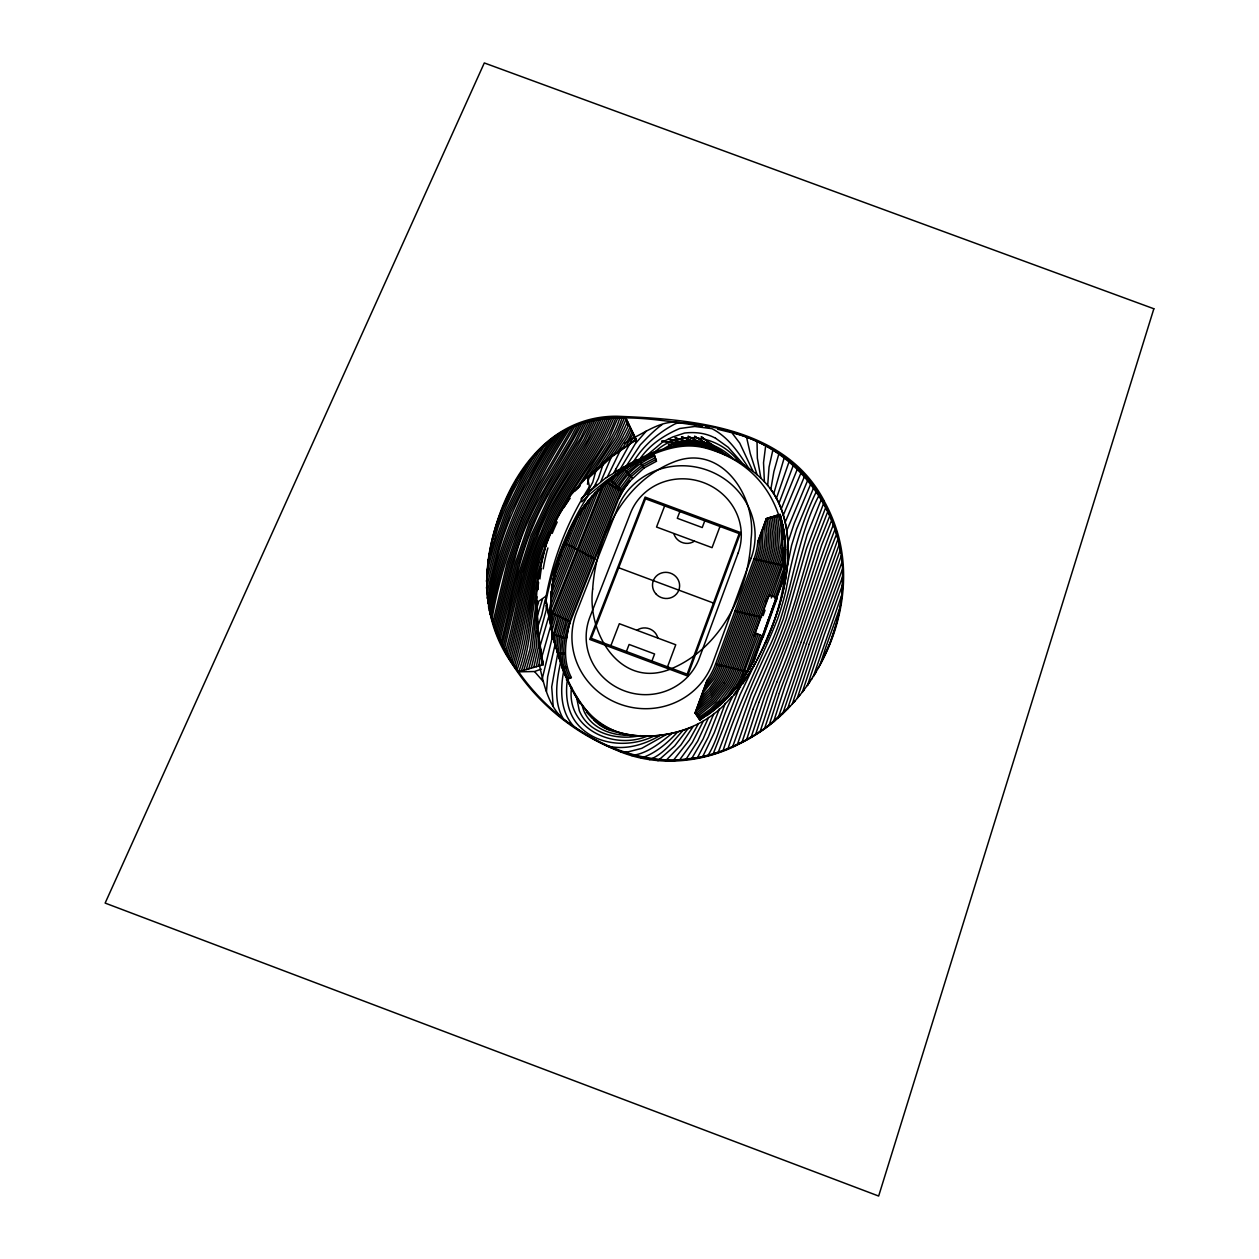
<?xml version="1.0" encoding="UTF-8"?>
<svg xmlns="http://www.w3.org/2000/svg" width="1259" height="1259" viewBox="0 0 1259 1259"><rect width="100%" height="100%" fill="white"/><g stroke="black" fill="none" stroke-linecap="round" stroke-linejoin="round"><path stroke-width="1.5" d="M550.513 612.803L550.624 609.545M784.986 552.559L785.207 547.885M785.223 549.994L785.065 554.448M537.058 600.574L537.971 631.027L543.164 664.768L518.378 671.834C463.8 606.822 486.163 509.029 539.167 450.439C579.171 405.304 644.529 417.831 697.124 425.4M759.869 536.287L759.067 546.217A76.059 72.251 16.7 0 1 755.683 559.421L717.3 664.422A77.444 74.91 15.7 0 1 711.162 677.185L705.134 685.683M486.777 584.569C487.485 510.824 532.148 415.423 616.989 416.257C691.758 419.184 785.348 426.282 824.377 501.239M550.529 610.584L550.655 607.326M785.207 552.119L784.986 556.557M550.576 608.349L550.718 605.091A171.177 164.126 22.9 0 1 564.095 544.754M550.639 606.13L550.812 602.872M784.986 558.445L785.097 556.336M537.782 627.863L536.082 648.448L531.298 668.151M571.586 687.241C565.511 728.568 614.124 750.868 648.039 735.775M550.734 603.911L550.938 600.653M487.233 569.162L486.997 591.573M538.758 637.416L538.128 648.18L533.785 667.443M842.098 592.596L842.712 570.673M550.844 601.708L551.08 598.45M767.691 485.439L769.044 467.105L772.963 449.589M545.777 601.44L546.17 596.058A341.22 323.453 36.8 0 1 589.401 486.761M785.27 560.224L784.53 567.903M551.001 599.489L551.269 596.231M537.703 589.511L538.285 582.366M553.944 642.641L554.605 634.804L559.767 616.627L611.685 485.407A13.471 12.732 11.2 0 1 613.243 482.606L623.205 469.214L632.081 463.816L624.92 469.922L614.597 483.802A11.756 11.111 11.2 0 0 613.227 486.257L561.404 617.366L556.321 635.307L555.219 648.448M556.761 650.824L558.036 635.795L563.041 618.106L614.785 487.091A10.056 9.505 11.2 0 1 615.95 484.998L626.164 471.259L640.044 459.944A119.762 113.908 -73.4 0 1 654.066 454.593L656.458 461.266L644.01 468.002L630.13 480.954A79.49 75.446 17.3 0 0 625.707 486.588L624.889 487.752A82.543 78.357 17.5 0 0 623.315 490.144L622.701 490.979L618.216 487.941M765.708 445.434L763.536 462.667L764.386 481.678M552.591 637.857L558.13 615.887L610.127 484.558A15.171 14.337 11.2 0 1 611.89 481.41L618.673 472.282M784.483 563.103L783.759 567.982M784.404 564.992L784.593 562.883M784.027 531.329L780.155 514.333L766.416 518.582L757.824 541.811L757.241 546.563A74.344 70.614 16.7 0 1 753.984 559.043L715.584 663.997A75.682 73.195 15.7 0 1 709.808 676.099L707.102 680.285L695.078 713.098L699.799 720.054L706.677 715.301C706.96 712.311 713.727 709.431 713.208 709.069M783.743 566.314L784.152 563.764M784.074 565.653L784.263 563.544M783.743 574.938L785.411 557.926L771.342 597.946M551.174 597.285L552.182 587.182M564.142 546.563L569.304 531.408L580.1 511.831M784.514 564.772L783.743 569.635M784.798 566.361L784.876 565.527M551.379 595.098L551.71 591.84M783.964 569.194L784.31 566.88M784.766 566.644L783.712 572.341M537.168 617.539L534.052 648.715L528.796 668.859M551.678 592.045L551.961 589.637M551.615 592.895L552.26 587.449M784.562 568.313L784.467 569.147M783.696 571.287L784.074 568.974M570.185 622.009L570.201 621.915A76.248 67.215 76.6 0 0 566.849 637.274A84.872 82.181 17 0 1 570.201 622.009L618.861 498.249L622.528 491.309L606.161 482.402L591.761 496.691L578.951 513.562A167.856 160.601 22.4 0 0 564.441 543.935A168.218 161.325 22.6 0 0 553.944 576.134L553.11 580.966M784.137 570.421L784.31 569.084A175.63 167.478 10.4 0 0 785.585 548.924A102.262 97.1 16.7 0 1 781.351 565.023L770.256 595.743M545.572 603.234A336.578 319.44 37.1 0 1 588.299 495.275L589.464 486.792L587.292 476.516L570.138 495.889L557.186 517.575L545.887 545.352L538.569 575.52A187.261 179.36 22.8 0 0 536.491 602.809L546.17 596.058M784.388 569.697L783.727 572.876M526.278 669.583L532.006 648.983L537.011 605.705M552.308 586.253L552.685 583.609M542.346 678.271L552.717 635.496M783.822 572.137L784.152 570.941M487.973 563.513C497.399 493.135 543.715 409.175 626.006 418.507L636.188 439.611L635.575 442.838M538.679 578.636L539.151 575.237M540.851 652.225L538.773 666.011M542.157 659.323L541.26 665.303M782.626 575.583L782.956 574.403M783.727 573.396L784.058 572.216M841.799 595.554L840.131 607.074L826.109 646.434A43.026 40.839 36.2 0 0 825.574 647.976L820.27 664.185M782.516 576.323L782.956 574.922M782.956 575.457L783.177 574.497M783.948 572.971L782.736 576.937M552.166 588.52L552.591 585.278M782.516 576.842L782.846 575.662M782.846 576.197L783.177 575.017M783.617 574.671L783.916 573.695M552.969 581.863L552.213 586.914L584.837 505.142L578.92 513.877A167.777 160.554 22.4 0 0 564.425 544.171A168.155 161.262 22.6 0 0 553.929 576.354M782.516 577.377L782.736 576.417M783.161 576.071L783.507 574.891M783.491 575.41L783.727 574.45M783.759 574.749L782.909 580.021M552.78 582.948L553.157 580.808A165.952 159.153 22.4 0 1 564.41 544.407A165.574 158.445 22.2 0 1 581.154 510.54L588.677 500.295L551.489 593.618M782.61 577.676L783.051 576.292M783.051 576.811L783.381 575.631M783.602 575.206L782.925 577.551M563.922 669.977C560.098 688.862 559.972 711.178 573.726 726.238M567.526 678.554C565.307 693.158 566.581 709.132 575.363 721.486C593.005 745.533 628.383 748.601 653.909 736.106L654.759 735.665M782.484 578.416L782.941 577.031M783.491 575.945L783.24 577.425M552.575 585.482L552.953 583.106M552.496 586.348L552.906 583.531M770.823 489.405L773.892 471.527L778.88 453.838M782.468 578.951L782.815 577.771M782.799 578.29L783.255 576.905M781.147 582.051L781.493 580.887M782.453 579.47L782.689 578.51M782.673 579.046L783.129 577.645M781.351 582.146L781.808 580.761M782.547 579.785L783.004 578.385M787.174 567.337L791.549 545.509L796.617 529.063L813.361 488.366M781.209 582.886L781.682 581.501M781.65 582.036L781.996 580.855M782.421 580.525L782.878 579.14M782.783 580.745L782.988 578.92M546.862 607.53L539.23 635.921M552.858 584.176L553.331 580.934M618.83 498.375L622.355 491.718M781.194 583.405L781.54 582.24M781.524 582.76L781.981 581.39M781.949 581.91L782.311 580.745M782.5 580.84L782.752 579.88M749.31 668.498L755.085 658.127L782.657 581.469L783.995 573.16L774.836 598.623M539.843 570.752C543.951 545.714 553.268 521.336 568.234 500.767M545.194 599.63L541.748 615.147L537.152 628.524M587.449 484.227L589.338 476.012M781.162 583.94L781.414 582.98M781.383 583.499L781.745 582.335M781.713 582.87L782.169 581.485M782.154 582.004L782.61 580.619M782.72 580.399L753.275 661.447M780.832 584.569L780.486 585.734L782.657 581.469M781.241 584.239L781.603 583.074M782.044 582.225L753.307 661.463L749.955 667.034M782.012 582.744L782.484 581.359M553.677 577.739L553.913 576.496M553.299 581.359L553.755 578.762M553.661 579.864L554.196 576.701M548.562 617.225L539.356 648.479M487.233 598.544L496.471 560.397C506.732 515.907 529.504 476.044 553.157 437.487M560.774 661.447C556.698 679.907 553.299 700.87 562.899 718.228M654.066 454.578L656.458 461.266M536.948 596.766L529.96 649.251L523.775 670.292M554.102 577.787L554.668 574.639M836.952 621.6L839.784 609.026M486.777 593.461L499.083 544.895L510.509 512.555L527.065 478.656L549.538 440.304M486.399 588.063L497.588 544.329L509.045 511.815L525.695 477.696L545.619 443.609M487.847 602.919C498.564 542.723 522.8 486.21 556.384 435.284M550.529 626.51L541.291 658.929M486.367 581.233L496.093 543.762L507.582 511.091L524.326 476.752L541.291 447.574M534.146 575.568L534.351 574.702M489.263 610.709C500.248 546.217 526.545 486.053 562.38 431.569M490.05 614.313C501.113 547.901 528.497 486.242 565.118 430.137M488.492 607.121C499.351 544.596 524.704 486.116 559.5 433.253M557.847 652.87L551.71 686.926L553.189 706.173M486.698 573.065L494.598 543.196L506.102 510.351L522.957 475.792L536.082 453.035M538.112 584.333C530.668 613.023 531.345 643.176 521.273 671.016M542.456 599.237L537.2 616.265M554.621 575.08L555.691 570.532M490.868 617.65C502.042 549.443 530.291 486.289 567.84 428.689M555.14 644.262L547.665 676.728L546.469 691.521M487.752 562.175L498.422 526.01L504.639 509.612L512.681 491.876L529.236 461.392M773.718 493.717L784.152 457.993M836.763 622.292L830.169 642.625L821.781 661.416M491.765 620.561C503.049 550.844 532.164 486.525 570.311 427.604M492.678 623.473L507.078 563.135L522.217 518.393L538.002 486.242L572.703 426.675M493.591 626.368L508.636 563.371L523.681 519.133L539.356 487.186L575.08 425.731M555.062 573.679L555.675 570.752M495.574 631.499L511.752 563.843L526.592 520.581L542.078 489.074L571.869 439.485L579.659 424.173M496.565 634.048L512.13 568.832A58.638 56.246 6.3 0 1 514.443 560.648C526.215 510.147 558.681 468.773 581.863 423.528M494.582 628.949L510.194 563.607L525.129 519.857L540.725 488.13L570.406 438.557L577.44 424.834M491.545 542.283L503.159 508.888L517.402 479.254M539.356 573.774C529.221 605.878 530.527 640.312 518.755 671.724M596.561 468.332L592.769 482.181L586.914 493.072M566.849 637.274C564.425 650.761 564.913 665.177 571.366 677.562L566.345 679.687M787.914 542.566L794.24 523.351L810.45 484.636M500.814 643.428C511.453 603.628 516.819 562.144 533.847 524.216C548.342 487.548 574.655 457.143 590.487 421.387M551.332 626.762L554.841 614.423L607.011 482.874A18.602 17.579 11.2 0 1 608.003 480.812L609.624 479.411A137.514 124.452 87.8 0 1 622.812 469.45L623.158 469.245M497.604 636.487L514.852 564.3L529.488 522.029L544.801 490.963L574.781 441.327L584.082 422.867M498.674 638.801L516.41 564.536L530.936 522.753L546.154 491.891L576.244 442.255L586.253 422.3M499.744 641.114L517.968 564.772L532.4 523.492L547.508 492.836L581.06 437.361L588.362 421.844M556.242 568.486L556.824 566.456M556.21 568.926L556.808 566.676M769.029 725.436L779.132 693.756M773.577 721.8L785.27 685.415L801.007 642.389M778.156 717.913L803.73 643.003M787.489 709.085L809.175 644.246M752.976 709.226L778.487 646.921A621.883 569.414 -12.1 0 0 785.348 629.453A583.971 537.231 -11.2 0 0 795.782 598.702L811.772 543.589L825.605 507.77M755.589 712.122L758.972 702.396M764.528 728.678L779.604 683.244C800.551 632.789 815.092 580.021 835.032 529.284M760.043 731.809L773.482 690.971M792.304 704.017L812.039 644.482L842.082 561.892M501.948 645.631L518.897 573.002L531.109 535.295L550.23 494.724L583.987 439.281L592.596 420.947M503.096 647.771L520.455 573.16L532.651 535.752L551.584 495.653L585.451 440.241L594.689 420.569M504.245 649.927L521.997 573.333L534.178 536.192L552.921 496.597L587.654 439.895L596.766 420.27M505.41 652.083C516.819 612.283 520.392 570.028 537.845 531.928C552.26 491.466 582.508 459.142 598.843 419.955M802.313 692.135L821.356 634.63L842.806 576.181M782.783 713.68L806.452 643.632M776.709 682.315C798.851 630.948 812.7 576.606 833.348 524.751M797.215 698.43L814.793 645.033L842.601 568.706M755.447 712.515L746.54 739.867M776.709 682.331L773.624 690.483M624.118 418.46L616.312 436.873L593.792 471.134M626.211 418.917L617.854 437.975L599.048 466.412M627.596 421.702L619.412 439.076L604.21 461.911M628.965 424.472L620.97 440.178L608.821 458.182M807.68 684.833L824.141 635.04L842.601 584.727M621.883 418.413C614.911 440.178 600.039 457.914 587.827 477.114M813.503 675.989L841.925 594.437M557.422 564.662L558.083 562.427M557.375 565.102L558.036 562.867M751.072 737.365L765.031 695.393L783.853 648.527A906.37 800.582 -16.6 0 0 794.681 619.696L818.145 545.415L829.744 515.97M755.557 734.642L767.817 697.061L797.514 619.869L821.639 545.257L831.648 520.25M776.425 498.359L788.952 462.006M540.111 648.086L536.287 666.735M741.992 742.243L752.866 709.541M513.09 664.185C526.026 620.498 527.568 573.128 548.279 531.424C563.969 490.931 595.444 458.764 611.339 418.901M514.38 666.2C527.694 622.182 528.544 574.198 549.711 532.132C565.574 491.325 597.506 459 613.416 418.775M515.655 668.199C528.859 628.446 528.151 584.727 545.777 545.855M506.669 654.129C517.779 615.462 521.257 574.497 537.247 537.089C552.103 494.567 583.735 460.637 600.905 419.656M507.959 656.144C519.699 615.258 522.768 571.555 541.071 532.447C555.801 491.608 586.836 459.173 602.982 419.436M509.234 658.158C521.305 615.509 524.515 569.934 543.951 529.268C559.311 489.83 589.385 458.119 605.075 419.294M510.524 660.157C522.831 617.162 525.554 571.004 545.399 529.976C560.885 490.207 591.384 458.323 607.168 419.168M511.815 662.171C524.405 618.83 526.577 572.074 546.831 530.7C562.443 490.569 593.398 458.528 609.246 419.042M806.468 643.554L840.398 549.742M809.207 644.152L841.342 555.628M801.023 642.373L838.006 538.978M803.746 642.956L839.312 544.187M537.294 606.224L538.553 602.589M615.494 418.633C604.1 450.486 579.691 475.745 564.536 506.039M617.571 418.507L608.742 438.856L575.111 491.01M619.648 418.381C612.362 441.437 596.31 460.054 583.641 480.497M541.575 561.734C528.481 595.995 529.787 633.576 517.764 667.789L517.087 670.181M695.078 713.098L707.102 680.285M756.454 634.001L743.188 670.795A104.135 100.673 15.8 0 1 735.303 687.493L734.595 688.673A177.063 169.839 9.1 0 0 748.428 669.505L748.601 669.221M763.096 615.635L765.047 610.206M758.186 634.41L741.11 680.332L741.614 679.655M746.666 671.661L759.932 634.819M773.718 596.53L784.782 565.779M761.081 636.849L750.175 666.703M761.868 637.495L753.118 661.841L754.33 659.511M764.528 630.192L766.526 624.637M780.596 585.529L767.077 622.985L769.17 619.003M760.31 642.232L763.379 636.409L777.275 597.757L769.186 595.271L766.07 601.566M754.094 635.889L769.186 595.271M746.587 671.834L746.131 673.093M719.456 708.833L708.361 736.814L697.517 757.588L673.061 760.719M757.824 541.811L766.353 518.739L771.877 517.717M725.294 703.325L714.278 732.691L702.868 756.344M732.722 746.54L751.056 694.905L773.12 645.332L783.35 618.987L807.161 534.745L821.12 499.823M737.381 744.462L753.685 697.407L775.796 646.135A529.063 489.893 -9.8 0 0 786.183 619.16L806.452 548.719L823.496 503.71M758.972 702.38L781.162 647.724A742.716 669.851 -14.4 0 0 791.848 619.507L814.636 545.588L827.667 511.862M798.3 641.775L828.013 555.848L836.668 533.91M778.928 503.395L793.123 465.846M798.285 641.807L779.242 693.379M667.506 666.845L675.753 644.765L619.334 623.709L610.867 645.694M719.975 526.482L712.059 547.665L656.537 527.033L664.658 505.913M651.926 661.022L654.586 653.988L629.107 644.466L626.415 651.501M704.772 520.833L702.239 527.552L677.295 518.283L679.86 511.563M713.932 713.475L703.167 738.86L691.726 758.563M740.827 685.415C723.201 704.647 721.753 732.785 708.392 754.802L708.235 755.101M828.123 647.661C840.146 618.94 845.592 587.135 841.421 556.148M753.7 666.184C776.016 625.109 792.651 577.881 786.812 530.527L807.444 480.907M603.864 462.037L598.403 478.436L594.091 486.761M592.234 496.172L551.049 599.583A169.194 162.238 22.7 0 1 564.205 544.565A168.879 161.624 22.5 0 1 592.171 496.125M550.812 605.044L595.586 492.537M550.734 610.127L598.78 489.279A172.861 165.464 23 0 0 564.693 542.991M602.306 486.068L550.781 615.667L550.734 614.565M553.441 578.983L580.194 511.673M781.241 508.935L797.12 469.67M723.201 750.317C737.255 704.694 760.168 662.832 777.684 618.641A330.015 312.201 -1.5 0 0 785.946 590.408C792.163 556.588 801.039 523.225 816.068 492.159M728.017 748.523C739.899 712.94 753.7 678.113 770.445 644.529C792.714 596.986 794.555 542.834 818.696 495.952M633.261 433.458L626.4 445.702M634.3 435.63L630.271 443.184M634.095 440.823L635.323 437.802M630.161 426.927L625.534 436.401L613.511 454.641M631.2 429.114L627.155 437.565L617.681 451.525M632.223 431.286L628.776 438.746L622.119 448.519M708.612 717.473L697.675 741.158L685.903 759.492M800.755 473.431L783.334 515.12M785.207 522.202L804.186 477.177M766.416 518.582L765.85 519.92L767.455 519.621M765.441 643.05C783.428 601.298 797.215 552.371 780.863 507.896C765.236 466.554 719.078 451.068 681.497 436.747L711.351 448.755L688.028 436.243L716.528 450.643L694.543 436.212L721.69 452.831L701.216 436.7L726.758 455.254L707.511 447.59L668.293 439.234L706 447.181L674.918 437.754L700.429 445.985C682.331 442.822 664.012 447.811 647.394 454.829M739.694 686.847L713.286 753.59M822.945 659.008L827.793 648.479M718.338 752.064L740.024 694.779L754.471 664.579M616.029 468.82L630.759 442.145M698.257 723.972L689.397 739.977L673.172 760.609C586.017 760.719 493.135 678.16 486.95 590.251M703.388 720.966L692.387 742.354L679.482 760.106M612.33 454.656L600.889 481.473M699.799 720.054L703.907 715.71M756.942 660.094L760.027 653.925A311.445 295.298 -0.9 0 0 768.305 635.024C800.519 564.174 791.533 470.976 705.103 447.952A61.974 58.575 16.6 0 0 688.028 445.969C669.379 446.378 651.863 454.121 635.543 462.557A264.846 255.152 32.2 0 0 606.208 480.765L588.346 495.306A112.444 107.566 16.3 0 0 581.831 501.916M774.852 602.447L777.275 597.757M818.035 668.372L822.143 660.66M616.013 468.852L614.046 472.44M755.085 658.127L750.474 666.515M752.378 663.178L754.708 658.819M693.127 726.506L680.883 744.998L665.618 760.845M752.001 663.855L753.165 661.573M751.623 664.516L753.779 660.503M620.593 468.49L635.339 443.672L646.434 430.924M753.401 661.18L750.868 665.854M752.677 667.695L756.155 661.636M621.379 448.235L607.515 476.72M756.108 661.715L742.731 683.857M815.045 673.534C840.729 631.75 851.556 579.156 837.188 531.534M750.096 667.176L751.167 665.224M749.703 667.837L751.859 663.855M750.773 665.665L751.733 664.06M750.584 666.121L751.466 664.532M749.105 668.797L751.072 665.193M748.916 669.159L749.404 668.324M748.523 669.819L750.474 666.231M813.345 676.256L816.367 671.252M633.828 461.219C643.695 445.245 658.347 432.766 674.903 423.953L679.183 422.473C735.775 426.549 796.349 449.148 823.622 502.719M748.806 669.206L750.285 666.515M748.114 670.48L749.105 668.718M627.155 464.713L640.343 444.789L645.977 438.982A160.837 152.197 23.3 0 1 658.787 427.084L662.108 424.566M723.831 682.945L711.477 698.855L695.771 711.555L700.429 718.747M747.72 671.126L749.876 667.191M749.546 667.711L747.201 671.897M748.287 669.977L749.467 667.837M747.311 671.787L748.397 669.552A164.441 157.91 10.3 0 1 726.899 697.36M752.63 667.774L745.092 679.498M623.315 490.144L625.093 487.438M811.347 679.451L815.801 672.432M748.507 669.41L747.972 670.229M746.288 673.423L747.5 671.425L745.359 674.871M746.414 673.014L748.192 669.898A151.867 145.981 11.5 0 1 711.429 710.942M747.877 670.402L747.216 671.409M744.95 675.375L747.012 671.739L715.584 663.997L720.825 665.948M743.644 677.358L746.036 673.738M746.933 671.865L744.478 675.595M746.618 672.353L740.449 681.638M743.455 677.72L744.761 675.737M744.022 676.65L745.816 673.738M748.932 673.754L740.937 685.258M807.428 685.242L812.102 678.365M807.161 685.604L810.292 680.993M744.604 675.564L741.929 679.514M742.228 679.514L744.51 675.737M687.996 728.662L674.698 745.957L657.938 760.751M740.969 681.292L743.078 677.909M625.298 487.17L630.13 480.954M640.689 457.898C650.242 444.317 664.61 434.953 679.766 428.501L694.811 426.471L711.964 428.689C728.568 437.109 738.718 452.831 748.68 468.191M739.694 683.055L741.63 680.049M740.685 686.674L734.296 695.015M803.273 690.908L808.168 684.172M738.954 683.747L740.827 680.914M738.404 684.802L740.166 682.173M739.521 682.677L736.657 686.485M737.444 685.825L739.426 682.85M737.082 686.533L738.687 684.282M802.408 692.009L803.824 690.168M735.996 687.729L737.916 684.943M735.728 688.248L737.255 686.186M798.914 696.432L804.013 689.853M735.177 688.358L736.83 686.139M734.532 689.586L736.468 686.847M735.823 688.075L732.943 691.616M735.508 687.587L728.788 695.157M735.461 687.839L732.061 692.23M733.037 691.443L734.894 688.893M576.543 489.735L580.1 485.565A215.494 198.072 72.2 0 0 577.928 488.224M794.335 701.814L799.638 695.393M731.51 693.268L733.399 690.75M734.044 689.523L730.96 693.158M732.25 691.883L733.855 689.869M793.988 702.176L794.712 701.357M730.425 694.213L732.329 691.71M730.063 694.905L731.794 692.749M682.834 730.598C672.951 741.394 663.698 754.078 649.597 759.649M677.547 732.093C667.459 743.046 655.624 753.291 641.319 758.06M795.043 700.775C770.288 730.157 735.051 750.018 697.517 757.603M729.291 695.125L731.149 692.812M728.851 695.991L730.692 693.693M728.583 696.51L730.236 694.559M703.545 690.058L712.736 677.909A79.223 76.61 15.7 0 0 719.015 664.831L757.383 559.783A77.806 73.903 16.7 0 0 760.845 546.28L761.553 531.817M731.684 696.605C705.26 729.653 659.763 743.046 619.192 732.612C566.361 713.932 555.093 648.243 545.902 599.725C552.67 642.121 563.686 688.028 594.578 719.629C621.411 741.158 660.692 739.159 691.317 727.387M587.544 477.916L596.53 468.379M728.048 696.196L729.653 694.433M727.686 696.888L729.48 694.779M727.246 697.738L729.118 695.472M728.662 696.337L725.53 699.642M728.662 695.298L725.672 698.32L733.399 687.288A102.341 98.942 15.8 0 0 741.441 670.37L779.62 564.662A100.5 95.416 16.7 0 0 784.027 547.193L784.908 538.222L785.537 547.838M600.622 487.768L601.865 486.304M601.723 486.871L600.354 488.051A173.789 166.377 23.1 0 0 564.599 543.432M588.315 476.642L606.46 459.976L624.086 447.197M601.739 486.635L603.628 484.967M726.412 697.927L728.143 696.022M725.971 698.792L727.875 696.542M725.609 699.469L727.419 697.407M589.196 477.523L612.236 456.466L636.188 439.611L626.006 418.507L628.115 425.432M790.227 706.016L768.808 725.153A175.961 169.76 -15.7 0 1 737.554 744.132C634.489 799.04 503.631 702.27 487.501 597.222M602.573 485.801L604.273 484.117M601.959 487.485L603.785 485.675M726.632 697.392L725.892 698.1M582.177 497.777L605.972 477.728M724.885 699.847L726.238 698.273M725.876 698.965L723.343 701.751M725.231 699.17L726.585 697.58M702.16 693.882L714.309 678.632A80.985 78.326 15.7 0 0 720.73 665.256L759.083 560.161A79.537 75.556 16.7 0 0 762.624 546.343L763.033 527.726M726.113 697.879L714.719 708.534M604.1 484.495L604.839 483.566L553.205 613.684L551.08 623.095M604.588 484.038L610.111 479.128A165.574 158.382 22.4 0 1 613.542 476.154L610.536 480.214A16.886 15.958 11.2 0 0 608.569 483.724L556.494 615.163L551.788 631.672A165.527 158.886 22.7 0 1 551.426 628.241L551.08 623.362M725.499 698.651L722.76 701.767M725.153 699.343L722.414 702.459M724.791 700.02L722.241 702.79M605.925 482.968L601.078 487.752A174.891 167.447 23.2 0 0 592.863 496.565M606.523 482.181L608.003 480.812L606.161 482.402M605.626 483.897L607.499 482.134M723.107 701.09L724.397 699.705M721.989 702.113L723.296 700.744M723.028 701.263L717.677 706.818M722.682 701.94L719.991 704.835M721.124 703.812L722.32 702.632M778.959 717.221L780.061 716.214M701.043 697.203L709.1 688.862L715.899 679.341A82.764 80.025 15.7 0 0 722.446 665.681L760.798 560.538A81.284 77.192 16.7 0 0 764.402 546.422L765.236 535.264L764.402 524.216M722.162 701.782L716.686 707.464M720.589 703.639L721.895 702.286M609.387 480.419L629.878 465.122M609.907 480.167L614.03 476.642M721.029 702.79L712.924 710.643M719.188 705.15L720.51 703.812M615.62 471.401L647.567 454.751L662.926 441.799L672.636 437.015L684.613 433.033C695.173 431.821 706.031 433.017 715.521 438.242M655.168 451.824C679.183 428.532 719.125 435.441 738.813 461.754M719.865 703.797L717.268 706.283M719.094 705.323L716.513 707.794M611.921 478.64L613.983 476.893M611.874 478.892L613.951 477.145M596.892 484.416L583.389 496.487A106.008 100.248 50.5 0 0 580.997 499.068M711.162 710.595L722.398 699.532L731.794 686.564A100.547 97.211 15.8 0 0 739.71 669.945L777.905 564.284A98.753 93.748 16.7 0 0 782.232 547.13L782.689 524.232L784.388 533.659M699.768 700.492L709.557 690.939L717.473 680.065A84.526 81.741 15.7 0 0 724.177 666.105L762.498 560.9A83.015 78.845 16.7 0 0 766.18 546.485L767.014 533.643L765.645 520.691M717.425 705.717L714.467 708.093M717.189 706.441L711.713 711.571M715.332 708.754L716.591 707.621M774.678 720.903L768.163 726.128A175.536 169.383 -15.8 0 1 736.971 745.06M716.34 706.74L708.014 714.262M616.139 474.926L618.279 473.258M616.092 475.178L620.404 471.889M715.143 707.684L706.755 715.143M714.64 708.707L709.258 713.381M698.698 703.466L709.95 693.064L719.062 680.789A86.304 83.456 15.7 0 0 725.892 666.53L764.197 561.278A84.762 80.497 16.7 0 0 767.959 546.563L768.777 532.463L767.03 518.393L772.255 516.772M663.273 449.133C684.628 434.087 714.97 440.571 732.88 458.402M666.609 734.375L641.712 748.365L628.21 751.812L620.53 751.749M672.149 733.352C660.031 742.841 647.472 753.763 631.514 755.51M618.185 473.762L620.357 472.141M712.641 709.73L707.007 714.64M697.974 706.079L710.627 694.826L720.652 681.497A88.083 85.171 15.7 0 0 727.608 666.955L765.913 561.656A86.509 82.15 16.7 0 0 769.737 546.626L770.571 532.242L768.761 517.858L777.684 516.221M711.492 710.469L707.243 714.152M620.435 471.637L627.139 467.042M710.249 711.382L707.495 713.648M708.99 712.264L700.744 718.086M706.378 713.995L707.81 713.003M700.508 718.59L707.574 713.475M707.338 713.979L700.272 719.078L695.613 711.933M700.114 719.408L707.086 714.482M706.928 714.813L699.878 719.896L695.236 712.767M622.591 470.315L638.754 460.526L629.484 465.279M696.715 708.974L710.894 697.03L722.241 682.221A89.861 86.887 15.7 0 0 729.339 667.38L767.628 562.033A88.256 83.802 16.7 0 0 771.515 546.705L772.365 532.022L770.508 517.307L777.826 515.749M605.831 477.838L636.912 459.614M698.934 715.427L715.537 701.971L728.599 685.116A96.99 93.764 15.8 0 0 736.247 669.096L774.474 563.528A95.243 90.428 16.7 0 0 778.66 546.988L779.557 531.141L777.511 515.151L779.998 514.695M636.188 439.611L609.639 457.505L587.103 477.838A232.049 213.479 71.5 0 1 588.252 476.563M634.615 437.377C648.259 430.373 663.21 420.144 679.262 422.489M652.414 455.113L640.154 461.738L627.407 472.597L617.303 486.21A8.357 7.884 11.2 0 0 616.328 487.941L564.677 618.83L559.736 636.299L558.351 652.854L559.122 658.52M634.206 464.02L635.166 463.517M660.77 735.099C644.608 744.683 625.046 750.726 606.382 745.69M636.755 462.698L637.731 462.21M672.416 446.756C689.853 439.312 710.564 443.687 725.64 454.719M639.32 460.29L644.01 468.002L641.02 464.146M737.019 745.123C699.611 763.741 654.255 767.061 615.745 749.86C599.693 743.219 584.664 734.28 570.642 724.082C549.569 712.358 544.171 686.234 539.277 664.579M647.567 454.751L657.938 450.753M541.197 669.127L534.524 671.519L518.378 671.834M567.337 678.979L571.366 677.562M562.443 668.34L567.164 667.16L562.112 667.884L565.37 675.973M667.789 447.763L682 445.261L694.606 445.23L661.62 441.185L688.484 444.978L668.45 444.443L682 445.261M640.705 735.602C624.196 739.033 606.067 737.082 592.092 727.088A38.887 37.99 13.3 0 1 579.313 710.721L576.307 696.164M684.802 445.135L697.171 444.931L715.427 450.234M559.846 653.578L565.307 653.468L557.202 652.744M632.27 734.941C612.016 736.924 587.087 727.277 582.24 705.591M633.371 735.948L629.217 735.366M620.278 732.754C609.167 731.306 597.663 726.175 591.4 716.544M698.839 425.699L702.27 426.282M560.664 637.259L566.566 638.297L552.072 634.064L552.245 635.449A125.16 106.826 68.2 0 0 552.701 638.47M705.701 426.895L709.116 427.525M623.063 734.233L625.109 734.658M784.861 565.795L753.984 559.043L757.603 560.381M717.614 429.256L731.007 432.529M761.569 617.225L734.957 611.04L738.529 612.378M732.659 433.017C790.306 446.662 834.528 500.248 841.689 558.319M550.639 615.179L551.017 621.915M565.763 620.026L570.39 621.505L550.844 612.629L550.734 611.402A155.455 136.255 79.1 0 1 564.032 543.321M617.492 489.436L622.528 491.309M591.4 557.564L595.019 558.917L564.677 542.897M618.704 567.746L713.491 603.045M755.589 632.962L763.379 636.409M715.584 438.258L728.206 447.291L743.99 464.98M596.672 722.084L593.493 719.424M628.76 474.926L632.348 477.948L623.882 468.789M609.624 479.411L622.701 490.979M731.227 431.9L739.741 443.074L753.024 471.417M591.966 718.008L586.285 711.964M543.447 681.796L534.745 671.787M695.771 711.587L700.885 717.787M769.753 487.925C779.132 500.295 784.499 515.293 786.812 530.527M700.822 717.929L700.004 716.717L710.17 709.242L718.983 700.807L730.204 685.84A98.769 95.495 15.8 0 0 737.979 669.52L776.189 563.906A96.99 92.096 16.7 0 0 780.438 547.051C782.878 536.523 780.092 523.65 780.108 514.459L781.036 519.164M700.665 718.26L697.879 714.136L714.183 700.933L727.01 684.392A95.196 92.049 15.8 0 0 734.516 668.655L772.758 563.151A93.496 88.775 16.7 0 0 776.866 546.91L777.747 531.361L775.764 515.686L779.888 514.931L780.926 519.4M700.586 718.417L696.809 712.862L712.83 699.894L725.42 683.668A93.418 90.318 15.7 0 0 732.785 668.23L771.043 562.773A91.75 87.123 16.7 0 0 775.088 546.847L775.953 531.581L774.017 516.237L779.777 515.167L780.171 516.583M695.456 712.264L700.193 719.251M695.377 712.421L700.035 719.566M580.084 703.718L573.774 693.095M567.211 679.844L572.924 691.616M653.909 455.317L655.829 459.519L643.05 466.444L631.121 476.61L621.348 489.798A3.242 3.069 11.2 0 0 620.97 490.459L569.587 621.033C563.119 639.273 560.585 660.346 569.808 678.097M563.245 670.307L566.55 678.255M568.234 678.648C558.823 660.503 561.325 638.942 567.951 620.309L619.428 489.625A4.942 4.674 11.2 0 1 619.995 488.602L629.878 475.272L642.09 464.87L655.215 457.772L654.019 454.798A127.883 122.06 19.1 0 0 629.295 466.05M746.477 436.857L750.301 453.744L757.068 474.722M780.501 515.86L781.823 521.761M780.076 516.819L780.706 519.873M779.966 517.056L780.234 518.708M836.401 532.935L839.627 545.509M781.147 518.928L781.933 523.665M587.701 492.505L588.346 495.306M781.272 520.817L781.823 523.901M781.052 521.289L781.603 524.373M781.933 521.525L782.154 523.193M781.178 523.177L781.493 524.61M781.068 523.414L781.398 524.846M782.264 522.957L782.453 524.625M782.044 523.429L782.799 527.962M772.412 517.449L774.175 532.321L773.294 546.768A90.003 85.455 16.7 0 1 769.328 562.395L731.07 667.805A91.639 88.602 15.7 0 1 723.831 682.945M782.563 524.389L782.752 526.057M782.862 525.821L783.019 527.49M782.421 526.766L782.956 529.63M783.129 527.253L783.287 528.922M782.909 527.726L783.192 531.062M782.579 528.418L782.736 530.086M782.374 528.89L782.626 530.322M840.068 547.885L840.965 552.937M760.877 478.105L757.351 458.213L757.021 441.185M783.381 528.686L784.042 538.522M783.177 529.158L783.413 530.606M782.846 529.866L783.082 531.298M552.701 639.084L552.024 634.552M783.633 530.133L784.263 538.065M783.853 530.653L784.813 537.026M545.902 605.154L546.437 608.994M561.86 666.027L560.098 653.012L561.451 636.802L566.314 619.57L617.886 488.775A6.641 6.279 11.2 0 1 618.657 487.406A79.097 75.021 16.8 0 1 654.586 456.026M784.215 533.076L784.845 537.357M552.04 633.781L551.883 632.537A155.219 134.43 75.6 0 1 551.159 624.275L550.986 622.528M784.263 534.461L784.483 537.593M783.712 535.626L783.885 537.074M783.775 537.294L783.822 538.978M784.609 536.318L784.908 537.908M841.925 560.318L842.397 565.212M784.593 537.373L784.672 539.702M784.373 537.829L784.562 539.922M551.222 628.745L550.812 620.86M551.206 628.933L550.875 622.576M537.53 634.3L537.278 630.995L537.467 632.868M551.237 625.959L551.064 623.677M784.782 539.466L785.097 548.121M537.388 622.229L539.371 642.893L543.164 664.768L538.852 640.233L536.963 612.944M550.97 621.663L551.017 622.513M550.86 618.798L550.986 621.442L550.875 620.246M537.168 618.515L537.278 620.372M550.75 619.79L550.86 622.764M550.702 620.183L550.812 623.378M550.687 621.647L550.765 616.155M550.812 617.744L550.907 619.554M550.797 617.209L550.812 618.279M550.639 620.357L550.513 615.242M550.655 617.004L550.671 620.593M550.75 616.58L550.781 617.964M550.75 615.635L550.734 612.96M550.75 614.219L550.718 615.682M550.734 613.857L550.734 612.803M550.608 614.219L550.576 617.807M550.734 613.322L550.765 614.833M550.624 614.014L550.655 616.296M536.838 612.016L536.885 615.336M550.608 611.78L550.529 615.037M536.57 612.267L536.586 614.235M609.136 729.685A59.22 57.646 15.7 0 1 598.324 723.358M694.48 541.134A13.267 12.606 16.9 0 1 673.895 533.737M637.148 630.082A13.534 13.094 15.9 0 1 657.89 638.093M824.283 501.287A175.505 161.844 -2.5 0 1 837.125 531.55M823.543 502.766A175.08 161.498 -2.5 0 1 836.338 532.966M745.234 675.029A150.214 144.47 11.5 0 1 706.928 715.631M782.531 547.539A163.623 142.755 45.7 0 1 782.453 560.822M744.714 677.641A166.031 163.009 60.8 0 1 736.484 688.421M550.498 615.132A173.238 166.141 23.3 0 1 555.455 571.822M639.005 461.565A133.722 127.726 19.5 0 1 652.902 455.915M551.206 629.343A171.287 164.378 23.3 0 1 550.765 622.922M552.213 533.391A170.28 156.824 70.6 0 1 557.202 522.06M543.62 546.312A163.875 155.455 53.6 0 1 549.113 531.849M624.59 443.341A287.021 246.733 -80.9 0 1 635.181 437.062M563.654 507.802A192.58 177.975 69.4 0 1 570.201 498.218M555.14 520.817A179.423 166.471 67.2 0 1 562.962 507.283M543.227 568.863A184.601 167.431 72.2 0 1 547.901 547.948M539.906 578.983A224.432 212.991 56.5 0 1 541.354 568.36M537.798 589.763A235.874 230.004 23 0 1 538.569 582.398M535.988 612.944A220.923 213.888 38.8 0 1 536.082 601.015M633.922 463.91A127.773 121.981 19.1 0 1 652.634 455.789M633.969 463.658A127.82 122.013 19.1 0 1 653.988 455.097M563.607 547.224A174.434 167.054 23.2 0 1 564.347 545.257M563.623 546.988A174.513 167.117 23.2 0 1 564.378 545.021M629.358 465.814A126.703 120.927 19 0 1 652.43 455.144M563.654 546.768A174.576 167.164 23.2 0 1 566.77 538.962M565.983 540.662A174.655 167.227 23.2 0 1 566.802 538.726M595.664 494.047A174.655 167.227 23.2 0 1 597.144 492.442M552.953 638.832A173.396 166.298 23.3 0 1 558.319 562.269M560.381 556.273A173.396 166.298 23.3 0 1 561.105 554.306M566.566 540.646A172.939 165.559 23.1 0 1 569.902 532.95M595.743 493.843A172.939 165.559 23.1 0 1 623.347 469.387M552.827 637.825A176.008 168.753 23.5 0 1 560.885 553.991M566.361 540.331A175.269 167.793 23.3 0 1 569.745 532.651M594.327 495.212A175.269 167.793 23.3 0 1 618.814 472.455M550.687 614.534A175.127 167.888 23.4 0 1 562.93 547.759M565.26 541.921A174.891 167.447 23.2 0 1 570.406 530.385M574.324 522.957A174.891 167.447 23.2 0 1 575.363 521.147M578.621 515.765A174.891 167.447 23.2 0 1 582.225 510.32M587.355 503.301A174.891 167.447 23.2 0 1 588.693 501.586M550.687 613.196A173.978 166.802 23.2 0 1 563.009 547.555M565.338 541.7A173.726 166.314 23.1 0 1 570.469 530.165M578.652 515.529A173.726 166.314 23.1 0 1 588.724 501.35M592.895 496.314A173.726 166.314 23.1 0 1 600.307 488.303M550.702 612.991A174.041 166.849 23.2 0 1 563.859 545.383M550.702 610.127A173.128 165.983 23.1 0 1 563.969 544.942M564.803 542.802A170.878 163.56 22.7 0 1 595.538 492.505M784.861 537.121A163.151 155.565 11.6 0 1 783.79 570.831M785.065 538.018A164.425 156.777 11.4 0 1 783.916 570.61M592.674 589.039C586.93 631.955 619.286 688.232 668.859 669.725C720.573 649.597 748.885 591.935 751.088 538.805C756.549 497.336 722.477 444.458 675.989 461.156C624.543 480.135 596.074 536.759 592.674 589.039M1153.858 308.754L878.656 1196.05L105.142 903.081L484.306 62.95L1153.858 308.754M751.167 558.005L712.72 662.926A72.644 70.268 15.7 0 1 619.459 703.97A72.644 70.268 15.7 0 1 576.638 612.142L617.445 508.274A71.354 67.781 16.7 0 1 708.109 470.457A71.354 67.781 16.7 0 1 751.167 558.005M739.175 533.611L687.162 674.179L591.242 638.36L645.505 498.8L739.175 533.611M740.622 532.588L687.587 675.973L589.731 639.43L645.096 497.085L740.622 532.588M738.089 553.142L699.406 657.953A58.465 56.529 15.7 0 1 624.401 690.861A58.465 56.529 15.7 0 1 589.904 617.083L630.491 513.137A57.41 54.546 16.7 0 1 703.482 482.59A57.41 54.546 16.7 0 1 738.089 553.142M575.033 520.077L555.786 568.265A170.988 163.953 22.9 0 1 564.441 543.699A170.626 163.245 22.7 0 1 575.017 520.077M655.687 593.618A13.613 13.046 16.5 0 0 678.821 590.141A13.613 13.046 16.5 0 0 663.666 572.483A13.613 13.046 16.5 0 0 655.687 593.618"/></g></svg>
